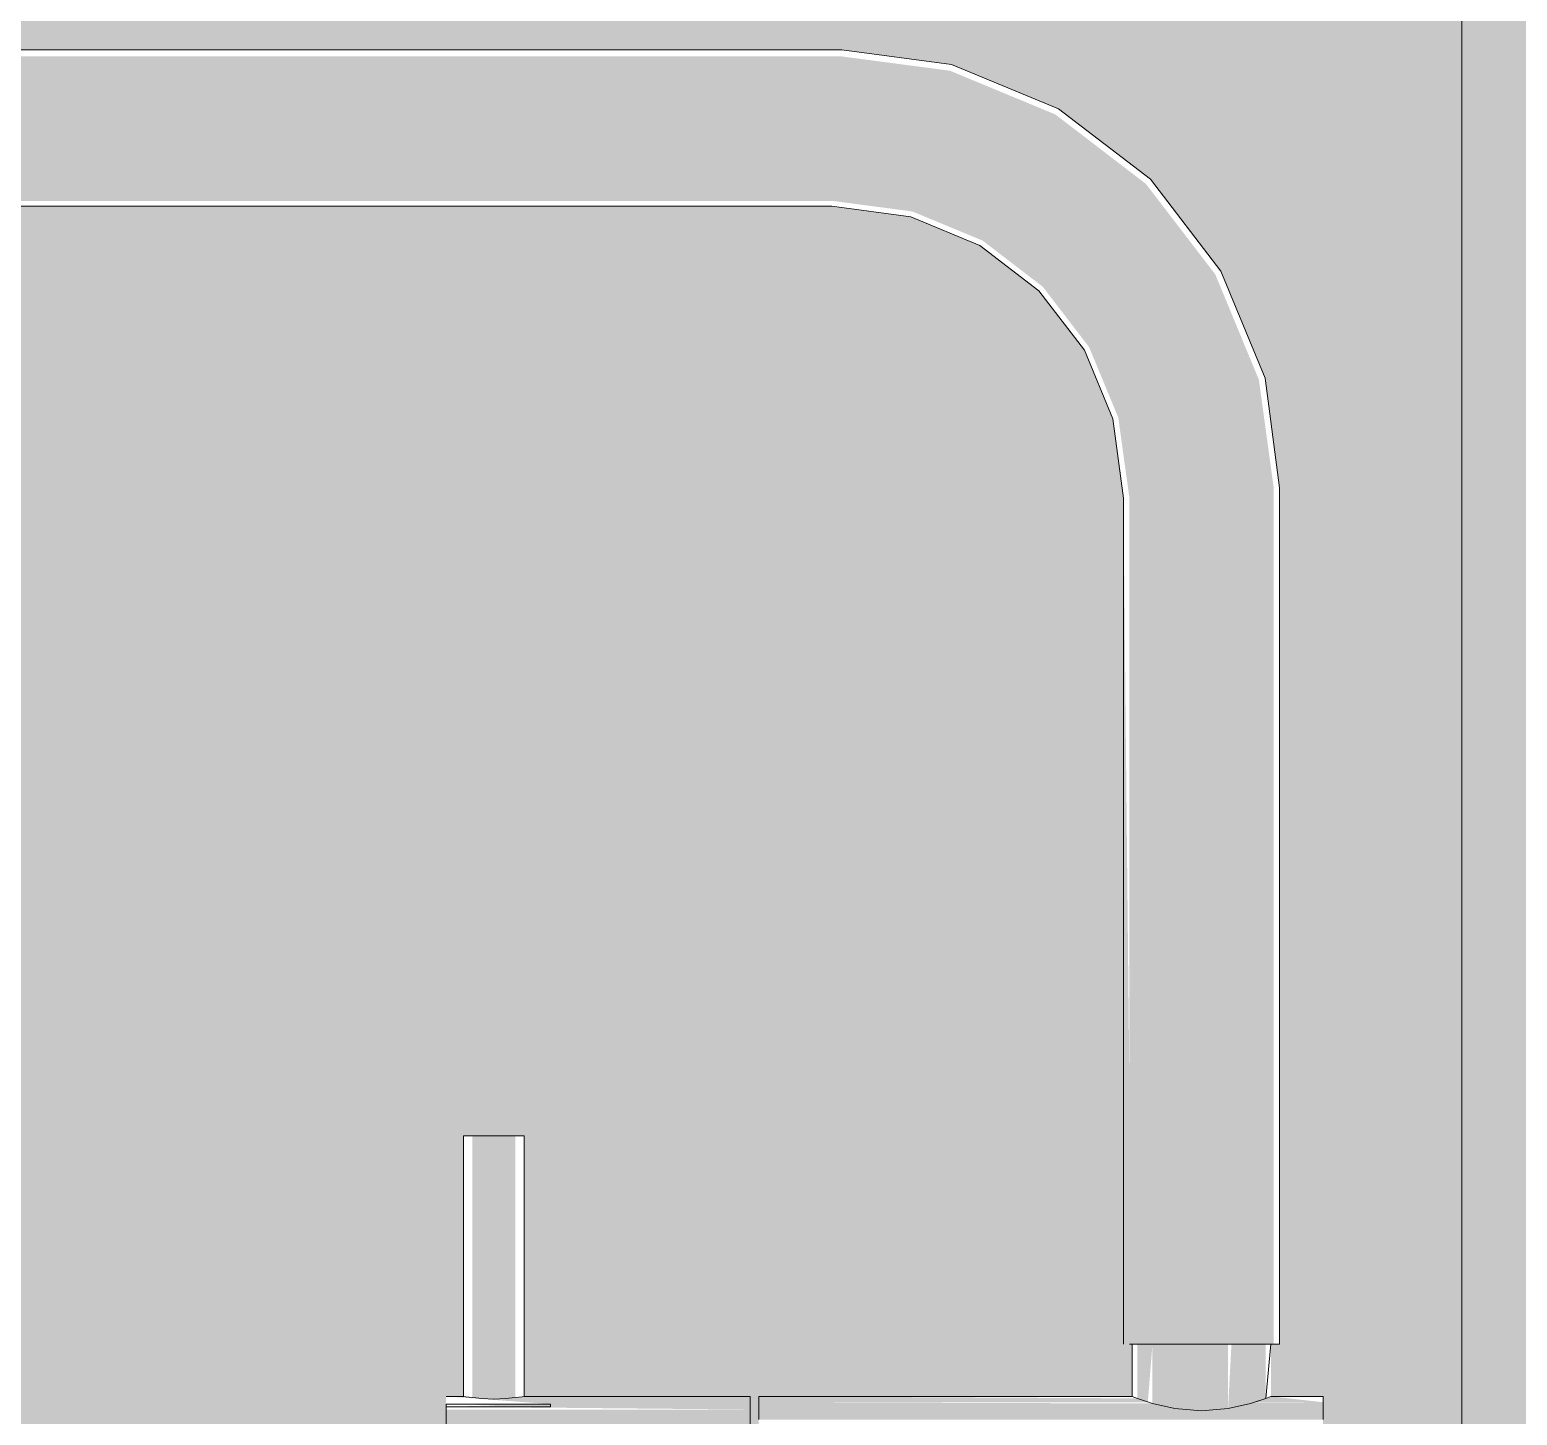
# Model space of a CAD drawing. Header units: centimetres. Extents: x -4381 to 5639, y -3920 to 4826.
# Drawn here: x 87.8019 to 87.9732, y 33.1864 to 33.3459 of the extents above; entities that cross this region are included whole.
import ezdxf
from ezdxf.xclip import XClip

# ---------------------------------------------------------------- set-up
doc = ezdxf.new("R2010")
doc.units = ezdxf.units.CM
doc.header["$MEASUREMENT"] = 0
doc.header["$XCLIPFRAME"] = 0
doc.set_wipeout_variables(frame=1)
doc.linetypes.add('Wipeout_Contour', pattern=[100, 0, -100])
for name, color, linetype in [('01- MOBILIER', 7, 'Continuous'), ('Drawing & Figure', 7, 'Continuous'), ('Structural - Bearing', 7, 'Continuous')]:
    doc.layers.add(name, color=color, linetype=linetype)
for name, color, linetype, lineweight in [('01- MOBILIER_Pen_No__101', 252, 'Continuous', 5), ('01- MOBILIER_Pen_No__18', 9, 'Continuous', 5), ('01- MOBILIER_Pen_No__2', 8, 'Continuous', 5), ('01- MOBILIER_Pen_No__7', 7, 'Continuous', 5), ('Structural - Bearing_Pen_No__1', 7, 'Continuous', 5)]:
    doc.layers.add(name, color=color, linetype=linetype, lineweight=lineweight)
for name, color, linetype, lineweight, true_color in [('01- MOBILIER_Pen_No__102', 7, 'Continuous', 5, 0xcccccc), ('01- MOBILIER_Pen_No__186', 7, 'Continuous', 5, 0xe8e8e8), ('01- MOBILIER_Pen_No__62', 7, 'Continuous', 5, 0xaaaaaa), ('Structural - Bearing_Pen_No__102', 7, 'Continuous', 5, 0xcccccc)]:
    doc.layers.add(name, color=color, linetype=linetype, lineweight=lineweight, true_color=true_color)

# ---------------------------------------------------------------- blocks, each defined once
blk = doc.blocks.new('Drawing_7_7', base_point=(-363.09186, 32.20361))
at = {"layer": '01- MOBILIER_Pen_No__62', "linetype": 'Continuous', "ltscale": 10}
blk.add_hatch(color=256, dxfattribs=at).paths.add_polyline_path([(87.92788, 33.19461), (87.92857, 33.29207)])
at = {"layer": 'Structural - Bearing', "linetype": 'Continuous', "lineweight": 0, "ltscale": 10, "true_color": 0x000000}
blk.add_hatch(color=18, dxfattribs=at).paths.add_polyline_path([(87.96688, 32.20361), (88.26688, 32.20361), (88.26688, 35.40361), (87.96688, 35.40361)])
at = {"layer": 'Structural - Bearing_Pen_No__1', "linetype": 'Continuous', "ltscale": 10}
blk.add_line((87.96688, 35.40361), (87.96688, 33.10361), dxfattribs=at)
at = {"color": 254, "linetype": 'Wipeout_Contour', "lineweight": 0, "ltscale": 1130.446617}
blk.add_wipeout([(87.84988, 33.18742), (87.88488, 33.18709), (87.88488, 33.18861), (87.85888, 33.18861), (87.85786, 33.18846), (87.85672, 33.18835), (87.85538, 33.1883), (87.85404, 33.18835), (87.85291, 33.18846), (87.85188, 33.18861), (87.84988, 33.18861), (87.86188, 33.18772)], dxfattribs=at).dxf.layer = '01- MOBILIER'
at = {"color": 254, "linetype": 'Wipeout_Contour', "lineweight": 0, "ltscale": 844.946402}
blk.add_wipeout([(87.88588, 33.18593), (87.95088, 33.18593), (87.95088, 33.18793), (87.94286, 33.18793), (87.93994, 33.1872), (87.93688, 33.18694), (87.93382, 33.1872), (87.93123, 33.18779), (87.88588, 33.18793)], dxfattribs=at).dxf.layer = '01- MOBILIER'
at = {"layer": '01- MOBILIER_Pen_No__186', "linetype": 'Continuous', "ltscale": 10}
for points in [[(87.84988, 33.18742), (87.88488, 33.18709), (87.88488, 33.18861), (87.85888, 33.18861), (87.85786, 33.18846), (87.85672, 33.18835), (87.85538, 33.1883), (87.85404, 33.18835), (87.85291, 33.18846), (87.85188, 33.18861), (87.84988, 33.18861), (87.86188, 33.18772)], [(87.88588, 33.18593), (87.95088, 33.18593), (87.95088, 33.18793), (87.94286, 33.18793), (87.93994, 33.1872), (87.93688, 33.18694), (87.93382, 33.1872), (87.93123, 33.18779), (87.88588, 33.18793)]]:
    blk.add_hatch(color=256, dxfattribs=at).paths.add_polyline_path(points)
at = {"layer": '01- MOBILIER_Pen_No__62', "linetype": 'Continuous', "ltscale": 10}
blk.add_hatch(color=256, dxfattribs=at).paths.add_polyline_path([(87.85188, 33.18861), (87.85215, 33.21861)])
at = {"layer": '01- MOBILIER_Pen_No__7', "linetype": 'Continuous', "ltscale": 10}
for p, q in [((87.85188, 33.18861), (87.85188, 33.21861)), ((87.85888, 33.18861), (87.85888, 33.21861)), ((87.85188, 33.18861), (87.84988, 33.18861)), ((87.84988, 33.18861), (87.84988, 33.18861)), ((87.88488, 33.18861), (87.85887, 33.18861))]:
    blk.add_line(p, q, dxfattribs=at)
at = {"color": 254, "linetype": 'Wipeout_Contour', "lineweight": 0, "ltscale": 375.767706}
blk.add_wipeout([(87.88588, 33.18793), (87.9309, 33.18793), (87.92949, 33.18838), (87.88588, 33.18861)], dxfattribs=at).dxf.layer = '01- MOBILIER'
at = {"color": 254, "linetype": 'Wipeout_Contour', "lineweight": 0, "ltscale": 282.096855}
blk.add_wipeout([(87.94306, 33.18797), (87.95088, 33.18793), (87.94488, 33.18861)], dxfattribs=at).dxf.layer = '01- MOBILIER'
at = {"color": 254, "linetype": 'Wipeout_Contour', "lineweight": 0, "ltscale": 375.705404}
blk.add_wipeout([(87.84988, 33.18709), (87.84988, 33.18275), (87.88488, 33.18275), (87.88488, 33.18709)], dxfattribs=at).dxf.layer = '01- MOBILIER'
at = {"layer": '01- MOBILIER_Pen_No__102', "linetype": 'Continuous', "ltscale": 10}
blk.add_hatch(color=256, dxfattribs=at).paths.add_polyline_path([(87.94488, 33.19461), (87.94427, 33.18838)])
at = {"layer": '01- MOBILIER_Pen_No__186', "linetype": 'Continuous', "ltscale": 10}
for points in [[(87.88588, 33.18793), (87.9309, 33.18793), (87.92949, 33.18838), (87.88588, 33.18861)], [(87.94306, 33.18797), (87.95088, 33.18793), (87.94488, 33.18861)], [(87.84988, 33.18709), (87.84988, 33.18275), (87.88488, 33.18275), (87.88488, 33.18709)]]:
    blk.add_hatch(color=256, dxfattribs=at).paths.add_polyline_path(points)
at = {"layer": '01- MOBILIER_Pen_No__62', "linetype": 'Continuous', "ltscale": 10}
blk.add_hatch(color=256, dxfattribs=at).paths.add_polyline_path([(87.92949, 33.19461), (87.92888, 33.18861)])
at = {"layer": '01- MOBILIER_Pen_No__7', "linetype": 'Continuous', "ltscale": 10}
for p, q in [((87.88488, 33.18709), (87.88488, 33.18861)), ((87.88588, 33.18793), (87.88588, 33.18861)), ((87.88588, 33.18593), (87.88588, 33.18793)), ((87.95088, 33.18793), (87.95088, 33.18861)), ((87.95088, 33.18593), (87.95088, 33.18793)), ((87.88488, 33.18275), (87.88488, 33.18709))]:
    blk.add_line(p, q, dxfattribs=at)
at = {"color": 254, "linetype": 'Wipeout_Contour', "lineweight": 0, "ltscale": 376.252711}
blk.add_wipeout([(87.92949, 33.18838), (87.9307, 33.18797), (87.93123, 33.19461), (87.92949, 33.19461)], dxfattribs=at).dxf.layer = '01- MOBILIER'
at = {"color": 254, "linetype": 'Wipeout_Contour', "lineweight": 0, "ltscale": 281.463399}
blk.add_wipeout([(87.86188, 33.18772), (87.84988, 33.18772), (87.86188, 33.18742)], dxfattribs=at).dxf.layer = '01- MOBILIER'
at = {"layer": '01- MOBILIER_Pen_No__101', "linetype": 'Continuous', "ltscale": 10}
for points in [[(87.85215, 33.18857), (87.85291, 33.21861)], [(87.92949, 33.18838), (87.9307, 33.18797), (87.93123, 33.19461), (87.92949, 33.19461)]]:
    blk.add_hatch(color=256, dxfattribs=at).paths.add_polyline_path(points)
at = {"layer": '01- MOBILIER_Pen_No__102', "linetype": 'Continuous', "ltscale": 10}
blk.add_hatch(color=256, dxfattribs=at).paths.add_polyline_path([(87.85862, 33.18857), (87.85888, 33.21861)])
at = {"layer": '01- MOBILIER_Pen_No__18', "linetype": 'Continuous', "ltscale": 10}
blk.add_hatch(color=256, dxfattribs=at).paths.add_polyline_path([(87.86188, 33.18772), (87.84988, 33.18772), (87.86188, 33.18742)])
at = {"layer": '01- MOBILIER_Pen_No__7', "linetype": 'Continuous', "ltscale": 10}
for p, q in [((87.84988, 33.18742), (87.84988, 33.18772)), ((87.84988, 33.18742), (87.86188, 33.18742)), ((87.84988, 33.18709), (87.84988, 33.18742)), ((87.86188, 33.18742), (87.86188, 33.18772)), ((87.92889, 33.18861), (87.88588, 33.18861)), ((87.92888, 33.18861), (87.92949, 33.18838)), ((87.84988, 33.18275), (87.84988, 33.18709))]:
    blk.add_line(p, q, dxfattribs=at)
at = {"color": 254, "linetype": 'Wipeout_Contour', "lineweight": 0, "ltscale": 375.680927}
blk.add_wipeout([(87.85291, 33.18846), (87.85404, 33.18835), (87.85404, 33.21861), (87.85291, 33.21861)], dxfattribs=at).dxf.layer = '01- MOBILIER'
at = {"color": 254, "linetype": 'Wipeout_Contour', "lineweight": 0, "ltscale": 375.985978}
blk.add_wipeout([(87.93123, 33.18779), (87.93382, 33.1872), (87.93382, 33.19461), (87.93123, 33.19461)], dxfattribs=at).dxf.layer = '01- MOBILIER'
at = {"layer": '01- MOBILIER_Pen_No__101', "linetype": 'Continuous', "ltscale": 10}
for points in [[(87.85291, 33.18846), (87.85404, 33.18835), (87.85404, 33.21861), (87.85291, 33.21861)], [(87.93123, 33.18779), (87.93382, 33.1872), (87.93382, 33.19461), (87.93123, 33.19461)]]:
    blk.add_hatch(color=256, dxfattribs=at).paths.add_polyline_path(points)
at = {"layer": '01- MOBILIER_Pen_No__7', "linetype": 'Continuous', "ltscale": 10}
for p, q in [((87.85188, 33.21861), (87.85215, 33.21861)), ((87.85215, 33.21861), (87.85291, 33.21861)), ((87.85188, 33.18861), (87.85215, 33.18857)), ((87.85215, 33.18857), (87.85291, 33.18846)), ((87.92949, 33.18838), (87.93076, 33.18795)), ((87.93076, 33.18795), (87.93123, 33.18779))]:
    blk.add_line(p, q, dxfattribs=at)
at = {"color": 254, "linetype": 'Wipeout_Contour', "lineweight": 0, "ltscale": 376.019997}
blk.add_wipeout([(87.92857, 33.19461), (87.93052, 33.19461), (87.93052, 33.29219), (87.92857, 33.29207)], dxfattribs=at).dxf.layer = '01- MOBILIER'
at = {"color": 254, "linetype": 'Wipeout_Contour', "lineweight": 0, "ltscale": 375.684767}
blk.add_wipeout([(87.85404, 33.18835), (87.85538, 33.1883), (87.85538, 33.21861), (87.85404, 33.21861)], dxfattribs=at).dxf.layer = '01- MOBILIER'
at = {"color": 254, "linetype": 'Wipeout_Contour', "lineweight": 0, "ltscale": 375.979698}
blk.add_wipeout([(87.93688, 33.19461), (87.93382, 33.19461), (87.93382, 33.1872), (87.93688, 33.18694)], dxfattribs=at).dxf.layer = '01- MOBILIER'
at = {"layer": '01- MOBILIER_Pen_No__101', "linetype": 'Continuous', "ltscale": 10}
blk.add_hatch(color=256, dxfattribs=at).paths.add_polyline_path([(87.92857, 33.19461), (87.93052, 33.19461), (87.93052, 33.29219), (87.92857, 33.29207)])
at = {"layer": '01- MOBILIER_Pen_No__18', "linetype": 'Continuous', "ltscale": 10}
blk.add_hatch(color=256, dxfattribs=at).paths.add_polyline_path([(87.92788, 33.29202), (87.92729, 33.3013)])
blk.add_hatch(color=256, dxfattribs=at).paths.add_polyline_path([(87.92788, 33.29202), (87.92729, 33.3013)])
at = {"layer": '01- MOBILIER_Pen_No__62', "linetype": 'Continuous', "ltscale": 10}
for points in [[(87.85404, 33.18835), (87.85538, 33.1883), (87.85538, 33.21861), (87.85404, 33.21861)], [(87.93688, 33.19461), (87.93382, 33.19461), (87.93382, 33.1872), (87.93688, 33.18694)]]:
    blk.add_hatch(color=256, dxfattribs=at).paths.add_polyline_path(points)
at = {"layer": '01- MOBILIER_Pen_No__7', "linetype": 'Continuous', "ltscale": 10}
for p, q in [((87.85291, 33.21861), (87.85404, 33.21861)), ((87.92888, 33.19461), (87.92857, 33.19461)), ((87.92888, 33.18861), (87.92888, 33.19461)), ((87.85291, 33.18846), (87.85404, 33.18835)), ((87.93123, 33.18779), (87.93382, 33.1872))]:
    blk.add_line(p, q, dxfattribs=at)
at = {"color": 254, "linetype": 'Wipeout_Contour', "lineweight": 0, "ltscale": 376.028987}
blk.add_wipeout([(87.93052, 33.19461), (87.93344, 33.19461), (87.93344, 33.29239), (87.93052, 33.29219)], dxfattribs=at).dxf.layer = '01- MOBILIER'
at = {"color": 254, "linetype": 'Wipeout_Contour', "lineweight": 0, "ltscale": 375.689784}
blk.add_wipeout([(87.85538, 33.1883), (87.85672, 33.18835), (87.85672, 33.21861), (87.85538, 33.21861)], dxfattribs=at).dxf.layer = '01- MOBILIER'
at = {"color": 254, "linetype": 'Wipeout_Contour', "lineweight": 0, "ltscale": 375.99127}
blk.add_wipeout([(87.93688, 33.18694), (87.93994, 33.1872), (87.93994, 33.19461), (87.93688, 33.19461)], dxfattribs=at).dxf.layer = '01- MOBILIER'
at = {"layer": '01- MOBILIER_Pen_No__101', "linetype": 'Continuous', "ltscale": 10}
blk.add_hatch(color=256, dxfattribs=at).paths.add_polyline_path([(87.93052, 33.19461), (87.93344, 33.19461), (87.93344, 33.29239), (87.93052, 33.29219)])
at = {"layer": '01- MOBILIER_Pen_No__102', "linetype": 'Continuous', "ltscale": 10}
for points in [[(87.85538, 33.1883), (87.85672, 33.18835), (87.85672, 33.21861), (87.85538, 33.21861)], [(87.93688, 33.18694), (87.93994, 33.1872), (87.93994, 33.19461), (87.93688, 33.19461)]]:
    blk.add_hatch(color=256, dxfattribs=at).paths.add_polyline_path(points)
at = {"layer": '01- MOBILIER_Pen_No__7', "linetype": 'Continuous', "ltscale": 10}
for p, q in [((87.85404, 33.21861), (87.85538, 33.21861)), ((87.92857, 33.19461), (87.93052, 33.19461)), ((87.85404, 33.18835), (87.85538, 33.1883)), ((87.93382, 33.1872), (87.93688, 33.18694))]:
    blk.add_line(p, q, dxfattribs=at)
at = {"color": 254, "linetype": 'Wipeout_Contour', "lineweight": 0, "ltscale": 282.088258}
blk.add_wipeout([(87.92857, 33.29207), (87.93052, 33.29219), (87.92914, 33.30179)], dxfattribs=at).dxf.layer = '01- MOBILIER'
at = {"color": 254, "linetype": 'Wipeout_Contour', "lineweight": 0, "ltscale": 376.040914}
blk.add_wipeout([(87.93344, 33.19461), (87.93688, 33.19461), (87.93688, 33.29261), (87.93344, 33.29239)], dxfattribs=at).dxf.layer = '01- MOBILIER'
at = {"color": 254, "linetype": 'Wipeout_Contour', "lineweight": 0, "ltscale": 375.695211}
blk.add_wipeout([(87.85672, 33.18835), (87.85786, 33.18846), (87.85786, 33.21861), (87.85672, 33.21861)], dxfattribs=at).dxf.layer = '01- MOBILIER'
at = {"color": 254, "linetype": 'Wipeout_Contour', "lineweight": 0, "ltscale": 375.88147}
blk.add_wipeout([(87.93994, 33.1872), (87.94254, 33.18779), (87.94254, 33.19461), (87.94033, 33.19461)], dxfattribs=at).dxf.layer = '01- MOBILIER'
at = {"layer": '01- MOBILIER_Pen_No__101', "linetype": 'Continuous', "ltscale": 10}
blk.add_hatch(color=256, dxfattribs=at).paths.add_polyline_path([(87.92857, 33.29207), (87.93052, 33.29219), (87.92914, 33.30179)])
at = {"layer": '01- MOBILIER_Pen_No__186', "linetype": 'Continuous', "ltscale": 10}
for points in [[(87.85672, 33.18835), (87.85786, 33.18846), (87.85786, 33.21861), (87.85672, 33.21861)], [(87.85786, 33.18846), (87.85862, 33.21861)], [(87.93994, 33.1872), (87.94254, 33.18779), (87.94254, 33.19461), (87.94033, 33.19461)]]:
    blk.add_hatch(color=256, dxfattribs=at).paths.add_polyline_path(points)
at = {"layer": '01- MOBILIER_Pen_No__62', "linetype": 'Continuous', "ltscale": 10}
blk.add_hatch(color=256, dxfattribs=at).paths.add_polyline_path([(87.93344, 33.19461), (87.93688, 33.19461), (87.93688, 33.29261), (87.93344, 33.29239)])
at = {"layer": '01- MOBILIER_Pen_No__7', "linetype": 'Continuous', "ltscale": 10}
for p, q in [((87.85538, 33.21861), (87.85672, 33.21861)), ((87.85672, 33.21861), (87.85786, 33.21861)), ((87.85786, 33.21861), (87.85862, 33.21861)), ((87.85862, 33.21861), (87.85888, 33.21861)), ((87.93052, 33.19461), (87.93344, 33.19461)), ((87.86188, 33.18772), (87.84988, 33.18772)), ((87.85538, 33.1883), (87.85672, 33.18835)), ((87.85672, 33.18835), (87.85786, 33.18846)), ((87.85786, 33.18846), (87.85862, 33.18857)), ((87.85862, 33.18857), (87.85888, 33.18861)), ((87.93688, 33.18694), (87.93994, 33.1872))]:
    blk.add_line(p, q, dxfattribs=at)
at = {"color": 254, "linetype": 'Wipeout_Contour', "lineweight": 0, "ltscale": 281.914266}
blk.add_wipeout([(87.93052, 33.29219), (87.93344, 33.29239), (87.93196, 33.30255)], dxfattribs=at).dxf.layer = '01- MOBILIER'
at = {"color": 254, "linetype": 'Wipeout_Contour', "lineweight": 0, "ltscale": 282.053006}
blk.add_wipeout([(87.92857, 33.29207), (87.92914, 33.30179), (87.92729, 33.3013)], dxfattribs=at).dxf.layer = '01- MOBILIER'
at = {"color": 254, "linetype": 'Wipeout_Contour', "lineweight": 0, "ltscale": 376.053962}
blk.add_wipeout([(87.93688, 33.19461), (87.94033, 33.19461), (87.94033, 33.29284), (87.93688, 33.29261)], dxfattribs=at).dxf.layer = '01- MOBILIER'
at = {"color": 254, "linetype": 'Wipeout_Contour', "lineweight": 0, "ltscale": 376.028963}
blk.add_wipeout([(87.94254, 33.18779), (87.94427, 33.18838), (87.94427, 33.19461), (87.94254, 33.19461)], dxfattribs=at).dxf.layer = '01- MOBILIER'
at = {"layer": '01- MOBILIER_Pen_No__101', "linetype": 'Continuous', "ltscale": 10}
blk.add_hatch(color=256, dxfattribs=at).paths.add_polyline_path([(87.92857, 33.29207), (87.92914, 33.30179), (87.92729, 33.3013)])
at = {"layer": '01- MOBILIER_Pen_No__102', "linetype": 'Continuous', "ltscale": 10}
for points in [[(87.92668, 33.30113), (87.92394, 33.30939)], [(87.93688, 33.19461), (87.94033, 33.19461), (87.94033, 33.29284), (87.93688, 33.29261)]]:
    blk.add_hatch(color=256, dxfattribs=at).paths.add_polyline_path(points)
at = {"layer": '01- MOBILIER_Pen_No__186', "linetype": 'Continuous', "ltscale": 10}
blk.add_hatch(color=256, dxfattribs=at).paths.add_polyline_path([(87.94254, 33.18779), (87.94427, 33.18838), (87.94427, 33.19461), (87.94254, 33.19461)])
at = {"layer": '01- MOBILIER_Pen_No__2', "linetype": 'Continuous', "ltscale": 10}
blk.add_hatch(color=256, dxfattribs=at).paths.add_polyline_path([(87.93052, 33.29219), (87.93344, 33.29239), (87.93196, 33.30255)])
at = {"layer": '01- MOBILIER_Pen_No__7', "linetype": 'Continuous', "ltscale": 10}
for p, q in [((87.92788, 33.19461), (87.92788, 33.29202)), ((87.93344, 33.19461), (87.93688, 33.19461)), ((87.93994, 33.1872), (87.94254, 33.18779)), ((87.94254, 33.18779), (87.94285, 33.1879)), ((87.94285, 33.1879), (87.94427, 33.18838)), ((87.94427, 33.18838), (87.94488, 33.18861)), ((87.95088, 33.18861), (87.94488, 33.18861))]:
    blk.add_line(p, q, dxfattribs=at)
at = {"color": 254, "linetype": 'Wipeout_Contour', "lineweight": 0, "ltscale": 282.238844}
blk.add_wipeout([(87.93052, 33.29219), (87.93196, 33.30255), (87.92914, 33.30179)], dxfattribs=at).dxf.layer = '01- MOBILIER'
at = {"color": 254, "linetype": 'Wipeout_Contour', "lineweight": 0, "ltscale": 281.879648}
blk.add_wipeout([(87.93344, 33.29239), (87.93688, 33.29261), (87.9353, 33.30344)], dxfattribs=at).dxf.layer = '01- MOBILIER'
at = {"color": 254, "linetype": 'Wipeout_Contour', "lineweight": 0, "ltscale": 376.066142}
blk.add_wipeout([(87.94033, 33.19461), (87.94325, 33.19461), (87.94325, 33.29303), (87.94033, 33.29284)], dxfattribs=at).dxf.layer = '01- MOBILIER'
at = {"layer": '01- MOBILIER_Pen_No__186', "linetype": 'Continuous', "ltscale": 10}
blk.add_hatch(color=256, dxfattribs=at).paths.add_polyline_path([(87.94033, 33.19461), (87.94325, 33.19461), (87.94325, 33.29303), (87.94033, 33.29284)])
at = {"layer": '01- MOBILIER_Pen_No__2', "linetype": 'Continuous', "ltscale": 10}
blk.add_hatch(color=256, dxfattribs=at).paths.add_polyline_path([(87.93052, 33.29219), (87.93196, 33.30255), (87.92914, 33.30179)])
at = {"layer": '01- MOBILIER_Pen_No__62', "linetype": 'Continuous', "ltscale": 10}
blk.add_hatch(color=256, dxfattribs=at).paths.add_polyline_path([(87.93344, 33.29239), (87.93688, 33.29261), (87.9353, 33.30344)])
at = {"layer": '01- MOBILIER_Pen_No__7', "linetype": 'Continuous', "ltscale": 10}
blk.add_line((87.93688, 33.19461), (87.94033, 33.19461), dxfattribs=at)
at = {"color": 254, "linetype": 'Wipeout_Contour', "lineweight": 0, "ltscale": 376.110889}
blk.add_wipeout([(87.92729, 33.3013), (87.92914, 33.30179), (87.9256, 33.31035), (87.92394, 33.30939)], dxfattribs=at).dxf.layer = '01- MOBILIER'
at = {"color": 254, "linetype": 'Wipeout_Contour', "lineweight": 0, "ltscale": 281.910338}
blk.add_wipeout([(87.93688, 33.29261), (87.94033, 33.29284), (87.93867, 33.30434)], dxfattribs=at).dxf.layer = '01- MOBILIER'
at = {"color": 254, "linetype": 'Wipeout_Contour', "lineweight": 0, "ltscale": 282.287496}
blk.add_wipeout([(87.93344, 33.29239), (87.9353, 33.30344), (87.93196, 33.30255)], dxfattribs=at).dxf.layer = '01- MOBILIER'
at = {"color": 254, "linetype": 'Wipeout_Contour', "lineweight": 0, "ltscale": 376.075601}
blk.add_wipeout([(87.94325, 33.19461), (87.9452, 33.19461), (87.9452, 33.29316), (87.94325, 33.29303)], dxfattribs=at).dxf.layer = '01- MOBILIER'
at = {"layer": '01- MOBILIER_Pen_No__102', "linetype": 'Continuous', "ltscale": 10}
for points in [[(87.93688, 33.29261), (87.94033, 33.29284), (87.93867, 33.30434)], [(87.9452, 33.19461), (87.94588, 33.2932)]]:
    blk.add_hatch(color=256, dxfattribs=at).paths.add_polyline_path(points)
at = {"layer": '01- MOBILIER_Pen_No__186', "linetype": 'Continuous', "ltscale": 10}
for points in [[(87.92339, 33.30907), (87.91861, 33.31634)], [(87.94325, 33.19461), (87.9452, 33.19461), (87.9452, 33.29316), (87.94325, 33.29303)]]:
    blk.add_hatch(color=256, dxfattribs=at).paths.add_polyline_path(points)
at = {"layer": '01- MOBILIER_Pen_No__62', "linetype": 'Continuous', "ltscale": 10}
for points in [[(87.92729, 33.3013), (87.92914, 33.30179), (87.9256, 33.31035), (87.92394, 33.30939)], [(87.93344, 33.29239), (87.9353, 33.30344), (87.93196, 33.30255)]]:
    blk.add_hatch(color=256, dxfattribs=at).paths.add_polyline_path(points)
at = {"layer": '01- MOBILIER_Pen_No__7', "linetype": 'Continuous', "ltscale": 10}
for p, q in [((87.94033, 33.19461), (87.94325, 33.19461)), ((87.94325, 33.19461), (87.9452, 33.19461)), ((87.94427, 33.18838), (87.94488, 33.19461)), ((87.9452, 33.19461), (87.94588, 33.19461))]:
    blk.add_line(p, q, dxfattribs=at)
at = {"color": 254, "linetype": 'Wipeout_Contour', "lineweight": 0, "ltscale": 376.122224}
blk.add_wipeout([(87.92914, 33.30179), (87.93196, 33.30255), (87.92812, 33.3118), (87.9256, 33.31035)], dxfattribs=at).dxf.layer = '01- MOBILIER'
at = {"color": 254, "linetype": 'Wipeout_Contour', "lineweight": 0, "ltscale": 282.273999}
blk.add_wipeout([(87.93688, 33.29261), (87.93867, 33.30434), (87.9353, 33.30344)], dxfattribs=at).dxf.layer = '01- MOBILIER'
at = {"color": 254, "linetype": 'Wipeout_Contour', "lineweight": 0, "ltscale": 282.012588}
blk.add_wipeout([(87.94033, 33.29284), (87.94325, 33.29303), (87.94154, 33.30511)], dxfattribs=at).dxf.layer = '01- MOBILIER'
at = {"layer": '01- MOBILIER_Pen_No__102', "linetype": 'Continuous', "ltscale": 10}
blk.add_hatch(color=256, dxfattribs=at).paths.add_polyline_path([(87.93688, 33.29261), (87.93867, 33.30434), (87.9353, 33.30344)])
at = {"layer": '01- MOBILIER_Pen_No__186', "linetype": 'Continuous', "ltscale": 10}
blk.add_hatch(color=256, dxfattribs=at).paths.add_polyline_path([(87.94033, 33.29284), (87.94325, 33.29303), (87.94154, 33.30511)])
at = {"layer": '01- MOBILIER_Pen_No__2', "linetype": 'Continuous', "ltscale": 10}
blk.add_hatch(color=256, dxfattribs=at).paths.add_polyline_path([(87.92914, 33.30179), (87.93196, 33.30255), (87.92812, 33.3118), (87.9256, 33.31035)])
at = {"layer": '01- MOBILIER_Pen_No__7', "linetype": 'Continuous', "ltscale": 10}
blk.add_line((87.92788, 33.29202), (87.92668, 33.30113), dxfattribs=at)
at = {"color": 254, "linetype": 'Wipeout_Contour', "lineweight": 0, "ltscale": 376.112048}
blk.add_wipeout([(87.92394, 33.30939), (87.9256, 33.31035), (87.91996, 33.31769), (87.91861, 33.31634)], dxfattribs=at).dxf.layer = '01- MOBILIER'
at = {"color": 254, "linetype": 'Wipeout_Contour', "lineweight": 0, "ltscale": 376.135083}
blk.add_wipeout([(87.93196, 33.30255), (87.9353, 33.30344), (87.93112, 33.31353), (87.92812, 33.3118)], dxfattribs=at).dxf.layer = '01- MOBILIER'
at = {"color": 254, "linetype": 'Wipeout_Contour', "lineweight": 0, "ltscale": 282.288456}
blk.add_wipeout([(87.94325, 33.29303), (87.9452, 33.29316), (87.94349, 33.30564)], dxfattribs=at).dxf.layer = '01- MOBILIER'
at = {"color": 254, "linetype": 'Wipeout_Contour', "lineweight": 0, "ltscale": 282.188542}
blk.add_wipeout([(87.94033, 33.29284), (87.94154, 33.30511), (87.93867, 33.30434)], dxfattribs=at).dxf.layer = '01- MOBILIER'
at = {"layer": '01- MOBILIER_Pen_No__18', "linetype": 'Continuous', "ltscale": 10}
blk.add_hatch(color=256, dxfattribs=at).paths.add_polyline_path([(87.92394, 33.30939), (87.9256, 33.31035), (87.91996, 33.31769), (87.91861, 33.31634)])
at = {"layer": '01- MOBILIER_Pen_No__186', "linetype": 'Continuous', "ltscale": 10}
for points in [[(87.91816, 33.31589), (87.91166, 33.32167)], [(87.94325, 33.29303), (87.9452, 33.29316), (87.94349, 33.30564)], [(87.94033, 33.29284), (87.94154, 33.30511), (87.93867, 33.30434)]]:
    blk.add_hatch(color=256, dxfattribs=at).paths.add_polyline_path(points)
at = {"layer": '01- MOBILIER_Pen_No__62', "linetype": 'Continuous', "ltscale": 10}
blk.add_hatch(color=256, dxfattribs=at).paths.add_polyline_path([(87.93196, 33.30255), (87.9353, 33.30344), (87.93112, 33.31353), (87.92812, 33.3118)])
at = {"layer": '01- MOBILIER_Pen_No__7', "linetype": 'Continuous', "ltscale": 10}
for p, q in [((87.92668, 33.30113), (87.92339, 33.30907)), ((87.94588, 33.19461), (87.94588, 33.2932))]:
    blk.add_line(p, q, dxfattribs=at)
at = {"color": 254, "linetype": 'Wipeout_Contour', "lineweight": 0, "ltscale": 376.127778}
blk.add_wipeout([(87.9256, 33.31035), (87.92812, 33.3118), (87.92202, 33.31975), (87.91996, 33.31769)], dxfattribs=at).dxf.layer = '01- MOBILIER'
at = {"color": 254, "linetype": 'Wipeout_Contour', "lineweight": 0, "ltscale": 376.148661}
blk.add_wipeout([(87.9353, 33.30344), (87.93867, 33.30434), (87.93414, 33.31528), (87.93112, 33.31353)], dxfattribs=at).dxf.layer = '01- MOBILIER'
at = {"color": 254, "linetype": 'Wipeout_Contour', "lineweight": 0, "ltscale": 281.926273}
blk.add_wipeout([(87.94325, 33.29303), (87.94349, 33.30564), (87.94154, 33.30511)], dxfattribs=at).dxf.layer = '01- MOBILIER'
at = {"layer": '01- MOBILIER_Pen_No__102', "linetype": 'Continuous', "ltscale": 10}
for points in [[(87.9353, 33.30344), (87.93867, 33.30434), (87.93414, 33.31528), (87.93112, 33.31353)], [(87.9452, 33.29316), (87.94422, 33.30583)]]:
    blk.add_hatch(color=256, dxfattribs=at).paths.add_polyline_path(points)
at = {"layer": '01- MOBILIER_Pen_No__186', "linetype": 'Continuous', "ltscale": 10}
for points in [[(87.94325, 33.29303), (87.94349, 33.30564), (87.94154, 33.30511)], [(87.9452, 33.29316), (87.94422, 33.30583)]]:
    blk.add_hatch(color=256, dxfattribs=at).paths.add_polyline_path(points)
at = {"layer": '01- MOBILIER_Pen_No__2', "linetype": 'Continuous', "ltscale": 10}
blk.add_hatch(color=256, dxfattribs=at).paths.add_polyline_path([(87.9256, 33.31035), (87.92812, 33.3118), (87.92202, 33.31975), (87.91996, 33.31769)])
at = {"color": 254, "linetype": 'Wipeout_Contour', "lineweight": 0, "ltscale": 376.10244}
blk.add_wipeout([(87.91861, 33.31634), (87.91996, 33.31769), (87.91262, 33.32333), (87.91166, 33.32167)], dxfattribs=at).dxf.layer = '01- MOBILIER'
at = {"color": 254, "linetype": 'Wipeout_Contour', "lineweight": 0, "ltscale": 376.141701}
blk.add_wipeout([(87.92812, 33.3118), (87.93112, 33.31353), (87.92447, 33.3222), (87.92202, 33.31975)], dxfattribs=at).dxf.layer = '01- MOBILIER'
at = {"color": 254, "linetype": 'Wipeout_Contour', "lineweight": 0, "ltscale": 376.160479}
blk.add_wipeout([(87.93867, 33.30434), (87.94154, 33.30511), (87.93672, 33.31676), (87.93414, 33.31528)], dxfattribs=at).dxf.layer = '01- MOBILIER'
at = {"layer": '01- MOBILIER_Pen_No__18', "linetype": 'Continuous', "ltscale": 10}
blk.add_hatch(color=256, dxfattribs=at).paths.add_polyline_path([(87.91861, 33.31634), (87.91996, 33.31769), (87.91262, 33.32333), (87.91166, 33.32167)])
at = {"layer": '01- MOBILIER_Pen_No__186', "linetype": 'Continuous', "ltscale": 10}
for points in [[(87.91134, 33.32112), (87.90357, 33.32502)], [(87.93867, 33.30434), (87.94154, 33.30511), (87.93672, 33.31676), (87.93414, 33.31528)]]:
    blk.add_hatch(color=256, dxfattribs=at).paths.add_polyline_path(points)
at = {"layer": '01- MOBILIER_Pen_No__62', "linetype": 'Continuous', "ltscale": 10}
blk.add_hatch(color=256, dxfattribs=at).paths.add_polyline_path([(87.92812, 33.3118), (87.93112, 33.31353), (87.92447, 33.3222), (87.92202, 33.31975)])
at = {"layer": '01- MOBILIER_Pen_No__7', "linetype": 'Continuous', "ltscale": 10}
blk.add_line((87.92339, 33.30907), (87.91816, 33.31589), dxfattribs=at)
at = {"color": 254, "linetype": 'Wipeout_Contour', "lineweight": 0, "ltscale": 376.12121}
blk.add_wipeout([(87.91996, 33.31769), (87.92202, 33.31975), (87.91407, 33.32585), (87.91262, 33.32333)], dxfattribs=at).dxf.layer = '01- MOBILIER'
at = {"color": 254, "linetype": 'Wipeout_Contour', "lineweight": 0, "ltscale": 376.15335}
blk.add_wipeout([(87.93112, 33.31353), (87.93414, 33.31528), (87.92693, 33.32466), (87.92447, 33.3222)], dxfattribs=at).dxf.layer = '01- MOBILIER'
at = {"color": 254, "linetype": 'Wipeout_Contour', "lineweight": 0, "ltscale": 376.167347}
blk.add_wipeout([(87.94154, 33.30511), (87.94349, 33.30564), (87.93847, 33.31777), (87.93672, 33.31676)], dxfattribs=at).dxf.layer = '01- MOBILIER'
at = {"layer": '01- MOBILIER_Pen_No__102', "linetype": 'Continuous', "ltscale": 10}
blk.add_hatch(color=256, dxfattribs=at).paths.add_polyline_path([(87.93112, 33.31353), (87.93414, 33.31528), (87.92693, 33.32466), (87.92447, 33.3222)])
at = {"layer": '01- MOBILIER_Pen_No__186', "linetype": 'Continuous', "ltscale": 10}
for points in [[(87.94154, 33.30511), (87.94349, 33.30564), (87.93847, 33.31777), (87.93672, 33.31676)], [(87.94349, 33.30564), (87.93912, 33.31815)]]:
    blk.add_hatch(color=256, dxfattribs=at).paths.add_polyline_path(points)
at = {"layer": '01- MOBILIER_Pen_No__2', "linetype": 'Continuous', "ltscale": 10}
blk.add_hatch(color=256, dxfattribs=at).paths.add_polyline_path([(87.91996, 33.31769), (87.92202, 33.31975), (87.91407, 33.32585), (87.91262, 33.32333)])
at = {"layer": '01- MOBILIER_Pen_No__7', "linetype": 'Continuous', "ltscale": 10}
blk.add_line((87.94588, 33.2932), (87.94422, 33.30583), dxfattribs=at)
at = {"color": 254, "linetype": 'Wipeout_Contour', "lineweight": 0, "ltscale": 376.135188}
blk.add_wipeout([(87.92202, 33.31975), (87.92447, 33.3222), (87.9158, 33.32885), (87.91407, 33.32585)], dxfattribs=at).dxf.layer = '01- MOBILIER'
at = {"color": 254, "linetype": 'Wipeout_Contour', "lineweight": 0, "ltscale": 376.085064}
blk.add_wipeout([(87.91166, 33.32167), (87.91262, 33.32333), (87.90406, 33.32687), (87.90357, 33.32502)], dxfattribs=at).dxf.layer = '01- MOBILIER'
at = {"color": 254, "linetype": 'Wipeout_Contour', "lineweight": 0, "ltscale": 376.161213}
blk.add_wipeout([(87.93414, 33.31528), (87.93672, 33.31676), (87.92904, 33.32677), (87.92693, 33.32466)], dxfattribs=at).dxf.layer = '01- MOBILIER'
at = {"layer": '01- MOBILIER_Pen_No__18', "linetype": 'Continuous', "ltscale": 10}
blk.add_hatch(color=256, dxfattribs=at).paths.add_polyline_path([(87.91166, 33.32167), (87.91262, 33.32333), (87.90406, 33.32687), (87.90357, 33.32502)])
at = {"layer": '01- MOBILIER_Pen_No__186', "linetype": 'Continuous', "ltscale": 10}
blk.add_hatch(color=256, dxfattribs=at).paths.add_polyline_path([(87.93414, 33.31528), (87.93672, 33.31676), (87.92904, 33.32677), (87.92693, 33.32466)])
at = {"layer": '01- MOBILIER_Pen_No__62', "linetype": 'Continuous', "ltscale": 10}
blk.add_hatch(color=256, dxfattribs=at).paths.add_polyline_path([(87.92202, 33.31975), (87.92447, 33.3222), (87.9158, 33.32885), (87.91407, 33.32585)])
at = {"layer": '01- MOBILIER_Pen_No__7', "linetype": 'Continuous', "ltscale": 10}
blk.add_line((87.91816, 33.31589), (87.91134, 33.32112), dxfattribs=at)
at = {"color": 254, "linetype": 'Wipeout_Contour', "lineweight": 0, "ltscale": 376.144164}
blk.add_wipeout([(87.92447, 33.3222), (87.92693, 33.32466), (87.91755, 33.33187), (87.9158, 33.32885)], dxfattribs=at).dxf.layer = '01- MOBILIER'
at = {"color": 254, "linetype": 'Wipeout_Contour', "lineweight": 0, "ltscale": 376.106437}
blk.add_wipeout([(87.91262, 33.32333), (87.91407, 33.32585), (87.90482, 33.32969), (87.90406, 33.32687)], dxfattribs=at).dxf.layer = '01- MOBILIER'
at = {"color": 254, "linetype": 'Wipeout_Contour', "lineweight": 0, "ltscale": 376.163317}
blk.add_wipeout([(87.93672, 33.31676), (87.93847, 33.31777), (87.93047, 33.3282), (87.92904, 33.32677)], dxfattribs=at).dxf.layer = '01- MOBILIER'
at = {"layer": '01- MOBILIER', "linetype": 'Continuous', "lineweight": 0, "ltscale": 10, "true_color": 0xffffff}
for points in [[(87.93672, 33.31676), (87.93847, 33.31777), (87.93047, 33.3282), (87.92904, 33.32677)], [(87.93847, 33.31777), (87.931, 33.32873)]]:
    blk.add_hatch(color=7, dxfattribs=at).paths.add_polyline_path(points)
at = {"layer": '01- MOBILIER_Pen_No__102', "linetype": 'Continuous', "ltscale": 10}
for points in [[(87.92447, 33.3222), (87.92693, 33.32466), (87.91755, 33.33187), (87.9158, 33.32885)], [(87.9034, 33.32441), (87.89433, 33.32624)]]:
    blk.add_hatch(color=256, dxfattribs=at).paths.add_polyline_path(points)
at = {"layer": '01- MOBILIER_Pen_No__2', "linetype": 'Continuous', "ltscale": 10}
blk.add_hatch(color=256, dxfattribs=at).paths.add_polyline_path([(87.91262, 33.32333), (87.91407, 33.32585), (87.90482, 33.32969), (87.90406, 33.32687)])
at = {"layer": '01- MOBILIER_Pen_No__7', "linetype": 'Continuous', "ltscale": 10}
blk.add_line((87.94422, 33.30583), (87.93912, 33.31815), dxfattribs=at)
at = {"color": 254, "linetype": 'Wipeout_Contour', "lineweight": 0, "ltscale": 376.119779}
blk.add_wipeout([(87.91407, 33.32585), (87.9158, 33.32885), (87.90571, 33.33303), (87.90482, 33.32969)], dxfattribs=at).dxf.layer = '01- MOBILIER'
at = {"color": 254, "linetype": 'Wipeout_Contour', "lineweight": 0, "ltscale": 376.147718}
blk.add_wipeout([(87.92693, 33.32466), (87.92904, 33.32677), (87.91904, 33.33445), (87.91755, 33.33187)], dxfattribs=at).dxf.layer = '01- MOBILIER'
at = {"layer": '01- MOBILIER_Pen_No__186', "linetype": 'Continuous', "ltscale": 10}
blk.add_hatch(color=256, dxfattribs=at).paths.add_polyline_path([(87.92693, 33.32466), (87.92904, 33.32677), (87.91904, 33.33445), (87.91755, 33.33187)])
at = {"layer": '01- MOBILIER_Pen_No__62', "linetype": 'Continuous', "ltscale": 10}
blk.add_hatch(color=256, dxfattribs=at).paths.add_polyline_path([(87.91407, 33.32585), (87.9158, 33.32885), (87.90571, 33.33303), (87.90482, 33.32969)])
at = {"color": 254, "linetype": 'Wipeout_Contour', "lineweight": 0, "ltscale": 376.125249}
blk.add_wipeout([(87.9158, 33.32885), (87.91755, 33.33187), (87.90661, 33.3364), (87.90571, 33.33303)], dxfattribs=at).dxf.layer = '01- MOBILIER'
at = {"color": 254, "linetype": 'Wipeout_Contour', "lineweight": 0, "ltscale": 376.145255}
blk.add_wipeout([(87.92904, 33.32677), (87.93047, 33.3282), (87.92004, 33.33619), (87.91904, 33.33445)], dxfattribs=at).dxf.layer = '01- MOBILIER'
at = {"color": 254, "linetype": 'Wipeout_Contour', "lineweight": 0, "ltscale": 376.05133}
blk.add_wipeout([(87.90357, 33.32502), (87.90406, 33.32687), (87.89446, 33.32814), (87.89433, 33.32624)], dxfattribs=at).dxf.layer = '01- MOBILIER'
at = {"layer": '01- MOBILIER', "linetype": 'Continuous', "lineweight": 0, "ltscale": 10, "true_color": 0xffffff}
for points in [[(87.93047, 33.3282), (87.92042, 33.33684)], [(87.92904, 33.32677), (87.93047, 33.3282), (87.92004, 33.33619), (87.91904, 33.33445)]]:
    blk.add_hatch(color=7, dxfattribs=at).paths.add_polyline_path(points)
at = {"layer": '01- MOBILIER_Pen_No__102', "linetype": 'Continuous', "ltscale": 10}
blk.add_hatch(color=256, dxfattribs=at).paths.add_polyline_path([(87.9158, 33.32885), (87.91755, 33.33187), (87.90661, 33.3364), (87.90571, 33.33303)])
at = {"layer": '01- MOBILIER_Pen_No__62', "linetype": 'Continuous', "ltscale": 10}
blk.add_hatch(color=256, dxfattribs=at).paths.add_polyline_path([(87.90357, 33.32502), (87.90406, 33.32687), (87.89446, 33.32814), (87.89433, 33.32624)])
at = {"layer": '01- MOBILIER_Pen_No__7', "linetype": 'Continuous', "ltscale": 10}
for p, q in [((87.93912, 33.31815), (87.931, 33.32873)), ((87.91134, 33.32112), (87.9034, 33.32441))]:
    blk.add_line(p, q, dxfattribs=at)
at = {"color": 254, "linetype": 'Wipeout_Contour', "lineweight": 0, "ltscale": 376.123668}
blk.add_wipeout([(87.91755, 33.33187), (87.91904, 33.33445), (87.90738, 33.33927), (87.90661, 33.3364)], dxfattribs=at).dxf.layer = '01- MOBILIER'
at = {"color": 254, "linetype": 'Wipeout_Contour', "lineweight": 0, "ltscale": 376.071115}
blk.add_wipeout([(87.90406, 33.32687), (87.90482, 33.32969), (87.89465, 33.33102), (87.89446, 33.32814)], dxfattribs=at).dxf.layer = '01- MOBILIER'
at = {"layer": '01- MOBILIER_Pen_No__102', "linetype": 'Continuous', "ltscale": 10}
blk.add_hatch(color=256, dxfattribs=at).paths.add_polyline_path([(87.89429, 33.32561), (87.78143, 33.32624)])
at = {"layer": '01- MOBILIER_Pen_No__186', "linetype": 'Continuous', "ltscale": 10}
blk.add_hatch(color=256, dxfattribs=at).paths.add_polyline_path([(87.91755, 33.33187), (87.91904, 33.33445), (87.90738, 33.33927), (87.90661, 33.3364)])
at = {"layer": '01- MOBILIER_Pen_No__2', "linetype": 'Continuous', "ltscale": 10}
blk.add_hatch(color=256, dxfattribs=at).paths.add_polyline_path([(87.90406, 33.32687), (87.90482, 33.32969), (87.89465, 33.33102), (87.89446, 33.32814)])
at = {"color": 254, "linetype": 'Wipeout_Contour', "lineweight": 0, "ltscale": 376.115946}
blk.add_wipeout([(87.91904, 33.33445), (87.92004, 33.33619), (87.90791, 33.34122), (87.90738, 33.33927)], dxfattribs=at).dxf.layer = '01- MOBILIER'
at = {"color": 254, "linetype": 'Wipeout_Contour', "lineweight": 0, "ltscale": 376.083181}
blk.add_wipeout([(87.90482, 33.32969), (87.90571, 33.33303), (87.89487, 33.33445), (87.89465, 33.33102)], dxfattribs=at).dxf.layer = '01- MOBILIER'
at = {"color": 254, "linetype": 'Wipeout_Contour', "lineweight": 0, "ltscale": 375.796248}
blk.add_wipeout([(87.89433, 33.32624), (87.89446, 33.32814), (87.78131, 33.32814), (87.78143, 33.32624)], dxfattribs=at).dxf.layer = '01- MOBILIER'
at = {"layer": '01- MOBILIER', "linetype": 'Continuous', "lineweight": 0, "ltscale": 10, "true_color": 0xffffff}
for points in [[(87.92004, 33.33619), (87.9081, 33.34195)], [(87.91904, 33.33445), (87.92004, 33.33619), (87.90791, 33.34122), (87.90738, 33.33927)]]:
    blk.add_hatch(color=7, dxfattribs=at).paths.add_polyline_path(points)
at = {"layer": '01- MOBILIER_Pen_No__62', "linetype": 'Continuous', "ltscale": 10}
for points in [[(87.90482, 33.32969), (87.90571, 33.33303), (87.89487, 33.33445), (87.89465, 33.33102)], [(87.89433, 33.32624), (87.89446, 33.32814), (87.78131, 33.32814), (87.78143, 33.32624)]]:
    blk.add_hatch(color=256, dxfattribs=at).paths.add_polyline_path(points)
at = {"layer": '01- MOBILIER_Pen_No__7', "linetype": 'Continuous', "ltscale": 10}
for p, q in [((87.931, 33.32873), (87.92042, 33.33684)), ((87.89429, 33.32561), (87.78147, 33.32561)), ((87.9034, 33.32441), (87.89429, 33.32561))]:
    blk.add_line(p, q, dxfattribs=at)
at = {"color": 254, "linetype": 'Wipeout_Contour', "lineweight": 0, "ltscale": 376.087207}
blk.add_wipeout([(87.90571, 33.33303), (87.90661, 33.3364), (87.8951, 33.33791), (87.89487, 33.33445)], dxfattribs=at).dxf.layer = '01- MOBILIER'
at = {"color": 254, "linetype": 'Wipeout_Contour', "lineweight": 0, "ltscale": 375.799638}
blk.add_wipeout([(87.89446, 33.32814), (87.89465, 33.33102), (87.78112, 33.33102), (87.78131, 33.32814)], dxfattribs=at).dxf.layer = '01- MOBILIER'
at = {"layer": '01- MOBILIER_Pen_No__102', "linetype": 'Continuous', "ltscale": 10}
blk.add_hatch(color=256, dxfattribs=at).paths.add_polyline_path([(87.90571, 33.33303), (87.90661, 33.3364), (87.8951, 33.33791), (87.89487, 33.33445)])
at = {"layer": '01- MOBILIER_Pen_No__2', "linetype": 'Continuous', "ltscale": 10}
blk.add_hatch(color=256, dxfattribs=at).paths.add_polyline_path([(87.89446, 33.32814), (87.89465, 33.33102), (87.78112, 33.33102), (87.78131, 33.32814)])
at = {"color": 254, "linetype": 'Wipeout_Contour', "lineweight": 0, "ltscale": 376.083874}
blk.add_wipeout([(87.90661, 33.3364), (87.90738, 33.33927), (87.89529, 33.34086), (87.8951, 33.33791)], dxfattribs=at).dxf.layer = '01- MOBILIER'
at = {"color": 254, "linetype": 'Wipeout_Contour', "lineweight": 0, "ltscale": 375.804117}
blk.add_wipeout([(87.89465, 33.33102), (87.89487, 33.33445), (87.78089, 33.33445), (87.78112, 33.33102)], dxfattribs=at).dxf.layer = '01- MOBILIER'
at = {"layer": '01- MOBILIER_Pen_No__186', "linetype": 'Continuous', "ltscale": 10}
blk.add_hatch(color=256, dxfattribs=at).paths.add_polyline_path([(87.90661, 33.3364), (87.90738, 33.33927), (87.89529, 33.34086), (87.8951, 33.33791)])
at = {"layer": '01- MOBILIER_Pen_No__62', "linetype": 'Continuous', "ltscale": 10}
blk.add_hatch(color=256, dxfattribs=at).paths.add_polyline_path([(87.89465, 33.33102), (87.89487, 33.33445), (87.78089, 33.33445), (87.78112, 33.33102)])
at = {"color": 254, "linetype": 'Wipeout_Contour', "lineweight": 0, "ltscale": 376.07427}
blk.add_wipeout([(87.90738, 33.33927), (87.90791, 33.34122), (87.89542, 33.34287), (87.89529, 33.34086)], dxfattribs=at).dxf.layer = '01- MOBILIER'
at = {"color": 254, "linetype": 'Wipeout_Contour', "lineweight": 0, "ltscale": 375.809002}
blk.add_wipeout([(87.89487, 33.33445), (87.8951, 33.33791), (87.78067, 33.33791), (87.78089, 33.33445)], dxfattribs=at).dxf.layer = '01- MOBILIER'
at = {"layer": '01- MOBILIER', "linetype": 'Continuous', "lineweight": 0, "ltscale": 10, "true_color": 0xffffff}
blk.add_hatch(color=7, dxfattribs=at).paths.add_polyline_path([(87.90738, 33.33927), (87.90791, 33.34122), (87.89542, 33.34287), (87.89529, 33.34086)])
at = {"layer": '01- MOBILIER_Pen_No__102', "linetype": 'Continuous', "ltscale": 10}
blk.add_hatch(color=256, dxfattribs=at).paths.add_polyline_path([(87.89487, 33.33445), (87.8951, 33.33791), (87.78067, 33.33791), (87.78089, 33.33445)])
at = {"layer": '01- MOBILIER_Pen_No__186', "linetype": 'Continuous', "ltscale": 10}
blk.add_hatch(color=256, dxfattribs=at).paths.add_polyline_path([(87.90791, 33.34122), (87.89547, 33.34361)])
at = {"layer": '01- MOBILIER_Pen_No__7', "linetype": 'Continuous', "ltscale": 10}
blk.add_line((87.92042, 33.33684), (87.9081, 33.34195), dxfattribs=at)
at = {"color": 254, "linetype": 'Wipeout_Contour', "lineweight": 0, "ltscale": 375.813551}
blk.add_wipeout([(87.8951, 33.33791), (87.89529, 33.34086), (87.78047, 33.34086), (87.78067, 33.33791)], dxfattribs=at).dxf.layer = '01- MOBILIER'
at = {"layer": '01- MOBILIER_Pen_No__186', "linetype": 'Continuous', "ltscale": 10}
blk.add_hatch(color=256, dxfattribs=at).paths.add_polyline_path([(87.8951, 33.33791), (87.89529, 33.34086), (87.78047, 33.34086), (87.78067, 33.33791)])
at = {"color": 254, "linetype": 'Wipeout_Contour', "lineweight": 0, "ltscale": 375.817071}
blk.add_wipeout([(87.89529, 33.34086), (87.89542, 33.34287), (87.78034, 33.34287), (87.78047, 33.34086)], dxfattribs=at).dxf.layer = '01- MOBILIER'
at = {"layer": '01- MOBILIER_Pen_No__186', "linetype": 'Continuous', "ltscale": 10}
for points in [[(87.89542, 33.34287), (87.78029, 33.34361)], [(87.89529, 33.34086), (87.89542, 33.34287), (87.78034, 33.34287), (87.78047, 33.34086)]]:
    blk.add_hatch(color=256, dxfattribs=at).paths.add_polyline_path(points)
at = {"layer": 'Structural - Bearing_Pen_No__102', "linetype": 'Continuous', "ltscale": 10}
h = blk.add_hatch(color=256, dxfattribs=at)
h.paths.add_polyline_path([(87.96688, 35.40361), (83.81688, 35.40361), (83.81688, 33.10361), (84.41688, 33.10361), (84.41688, 32.20361), (84.56688, 32.20361), (84.56688, 34.30361), (85.46688, 34.30361), (85.46688, 32.20361), (85.56688, 32.20361), (85.56688, 33.10361), (86.37688, 33.10361), (86.38369, 33.10561), (86.42908, 33.10561), (86.42908, 33.10661), (86.64022, 33.10661), (86.64022, 33.10561), (86.66404, 33.10561), (86.66404, 33.10661), (86.6897, 33.10661), (86.6897, 33.10561), (86.71404, 33.10561), (86.71404, 33.10661), (86.90404, 33.10661), (86.90404, 33.10561), (86.95008, 33.10561), (86.95688, 33.10441), (87.41688, 33.10361), (87.41688, 33.10861), (87.88838, 33.10861), (87.88838, 33.14861), (87.88588, 33.14861), (87.88588, 33.18861), (87.92888, 33.18861), (87.92888, 33.19461), (87.92788, 33.29202), (87.92668, 33.30113), (87.92339, 33.30907), (87.91816, 33.31589), (87.91134, 33.32112), (87.9034, 33.32441), (87.89429, 33.32561), (87.78147, 33.32561), (87.77236, 33.32441), (87.76442, 33.32112), (87.7576, 33.31589), (87.75237, 33.30907), (87.74908, 33.30113), (87.74788, 33.29202), (87.74788, 33.26261), (87.72988, 33.26261), (87.72988, 33.2932), (87.73155, 33.30583), (87.73665, 33.31815), (87.74477, 33.32873), (87.75534, 33.33684), (87.76766, 33.34195), (87.78029, 33.34361), (87.89547, 33.34361), (87.9081, 33.34195), (87.92042, 33.33684), (87.931, 33.32873), (87.93912, 33.31815), (87.94422, 33.30583), (87.94588, 33.2932), (87.94588, 33.19461), (87.94488, 33.19461), (87.94488, 33.18861), (87.95088, 33.18861), (87.95088, 33.14861), (87.92538, 33.14861), (87.92538, 33.10861), (87.96688, 33.10861)])
h.paths.add_polyline_path([(87.84988, 33.14861), (87.84988, 33.18861), (87.85188, 33.18861), (87.85188, 33.21861), (87.85888, 33.21861), (87.85888, 33.18861), (87.88488, 33.18861), (87.88488, 33.14861)], flags=0)
at = {"layer": '01- MOBILIER_Pen_No__7', "linetype": 'Continuous', "ltscale": 10}
for p, q in [((87.89547, 33.34361), (87.78029, 33.34361)), ((87.9081, 33.34195), (87.89547, 33.34361))]:
    blk.add_line(p, q, dxfattribs=at)

msp = doc.modelspace()

# ---------------------------------------------------------------- block references
at = {"layer": 'Drawing & Figure', "color": 151, "linetype": 'Continuous', "lineweight": 5, "ltscale": 10, "true_color": 0x80c2ff}
ref = msp.add_blockref('Drawing_7_7', (-363.09186, 32.20361), dxfattribs=at)
XClip(ref).set_block_clipping_path([(51.7463984619, 23.6253966175), (100.4426918859, 45.1170657245)])

doc.saveas('drawing.dxf')
